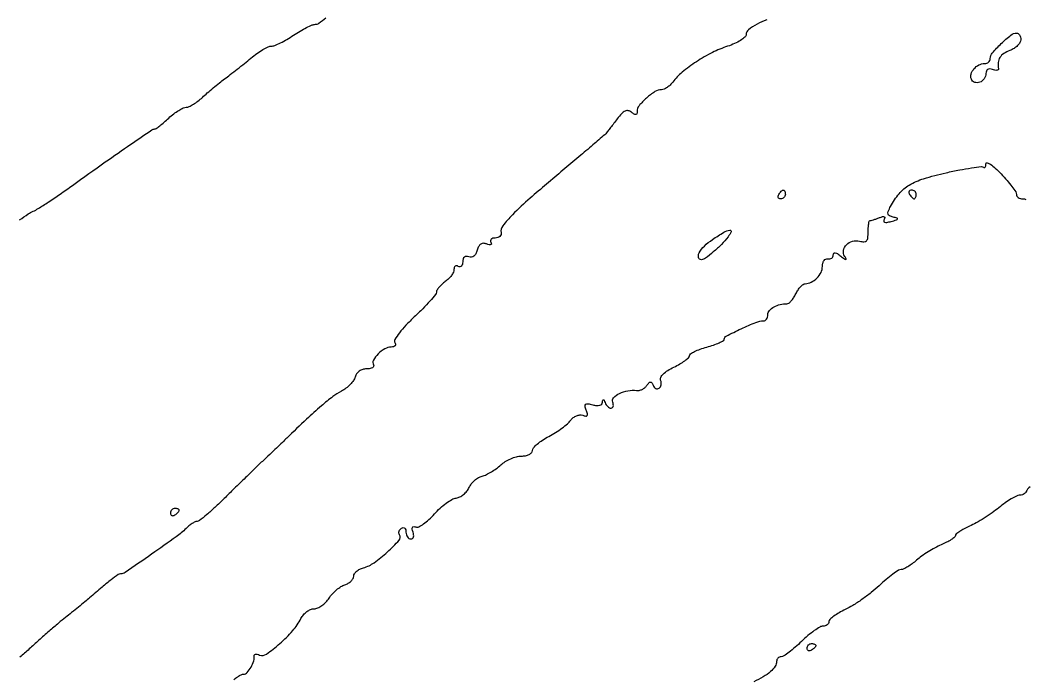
# Model space of a CAD drawing. Extents: x 489 to 2056, y 115 to 2226.
# Drawn here: x 1689.5 to 1920.2, y 320.9 to 472 of the extents above; entities that cross this region are included whole.
import ezdxf

# ---------------------------------------------------------------- set-up
doc = ezdxf.new("R2010")
doc.units = 0

msp = doc.modelspace()

# ---------------------------------------------------------------- linework, layer by layer
for points in [[(1689.388415, 426.133684, -0.007497), (1691.365817, 427.508326, -0.043247), (1692.478878, 428.125162, 0.035622), (1693.646894, 428.7494, 0.004925), (1695.962545, 430.239824, 0.005625), (1698.671747, 432.065521, 0.004738), (1701.5, 434.057904, -0.001791), (1709.042415, 439.438011, -0.003859), (1714.897063, 443.515184, -0.001221), (1719.697544, 446.786319, -0.150037), (1720.393609, 447, 0.158797), (1720.701226, 447.100225, 0.008285), (1721.541502, 447.734375, 0.012428), (1722.524435, 448.542199, 0.008658), (1723.594501, 449.5, -0.022097), (1724.723261, 450.456977, -0.025285), (1725.88402, 451.265625, -0.025607), (1726.924974, 451.843412, -0.114373), (1727.600568, 452, 0.108655), (1728.261302, 452.145299, 0.028046), (1729.230359, 452.660937, 0.027188), (1730.295556, 453.388802, 0.024728), (1731.311291, 454.25, -0.009096), (1732.425578, 455.256267, -0.005272), (1733.798849, 456.426562, -0.005268), (1735.201123, 457.571439, -0.00883), (1736.406269, 458.5, 0.004867), (1737.674558, 459.461289, 0.002324), (1739.286962, 460.720313, 0.002304), (1740.959083, 462.051061, 0.003279), (1742.431538, 463.25, -0.01868), (1743.80903, 464.30277, -0.021882), (1745.192204, 465.192187, -0.021476), (1746.410927, 465.834053, -0.110904), (1747.14988, 466, 0.097049), (1747.906496, 466.148253, 0.017883), (1749.209367, 466.734375, 0.018599), (1750.704635, 467.542916, 0.015989), (1752.214812, 468.5, -0.015456), (1753.721478, 469.457111, -0.018187), (1755.20619, 470.265625, -0.017322), (1756.496084, 470.853528, -0.098569), (1757.231859, 471, 0.154409), (1757.999631, 471.242892, 0.013927), (1759.635293, 472.46236, 0.017055)], [(1860.749641, 472.048719, 0.039651), (1858.517203, 471.042942, 0.037434), (1856.524117, 469.744567, 0.233768), (1856, 468.68481, -0.211253), (1855.728176, 468.070159, -0.041997), (1854.751563, 467.321418, -0.037827), (1853.377532, 466.580522, -0.027293), (1851.75, 465.959849, 0.039794), (1848.280898, 464.536671, 0.027551), (1844.607, 462.413874, 0.027909), (1841.345123, 460.011369, 0.059803), (1839.193296, 457.750525, -0.042743), (1838.597925, 457.080768, -0.041421), (1837.891415, 456.514217, -0.044446), (1837.18411, 456.123884, -0.104234), (1836.596306, 456, 0.142338), (1835.096439, 455.564196, 0.040675), (1833.143258, 454.089043, 0.039908), (1831.473491, 452.342259, 0.172451), (1831, 451.01026, -0.066451), (1830.929162, 450.479602, -0.300739), (1830.706059, 450.283486, -0.181309), (1830.329285, 450.368483, -0.028039), (1829.702865, 450.831637, 0.118827), (1828.977588, 451.18753, 0.164591), (1828.262714, 451.111019, 0.097071), (1827.467569, 450.535623, 0.025662), (1826.452865, 449.329782, -0.000587), (1825.66851, 448.296715, -0.000701), (1824.926779, 447.325001, -0.000603), (1824.299269, 446.507355, -0.004601), (1824, 446.1257, -0.046118), (1823.584489, 445.694064, -0.000653), (1820.85625, 443.344546, -0.001811), (1817.676979, 440.633778, -0.001192), (1814, 437.536583, 0.003826), (1806.478569, 431.13309, 0.019072), (1802.426636, 427.35017, 0.030014), (1800.177072, 424.793415, 0.221243), (1799.822053, 423.25, -0.131362), (1799.797354, 422.774047, -0.127186), (1799.538809, 422.367188, -0.1094), (1799.07707, 422.094309, -0.079121), (1798.48482, 422, 0.063063), (1797.91546, 421.927902, 0.133735), (1797.532272, 421.709615, 0.191592), (1797.392413, 421.386498, 0.146912), (1797.492921, 421.011454, -0.119487), (1797.603391, 420.673268, -0.33539), (1797.477165, 420.476041, -0.147442), (1797.103526, 420.453032, -0.033797), (1796.492283, 420.641335, 0.089794), (1795.748312, 420.782334, 0.15087), (1795.144354, 420.601258, 0.1269), (1794.67794, 420.077529, 0.054892), (1794.341809, 419.199077, -0.058826), (1794.025714, 418.392009, -0.10401), (1793.567911, 417.846367, -0.131429), (1793.010071, 417.60783, -0.127973), (1792.401464, 417.676185, 0.095273), (1791.827804, 417.778463, 0.167609), (1791.379602, 417.617054, 0.151046), (1791.095733, 417.195984, 0.073468), (1791, 416.547972, -0.061057), (1790.927278, 415.954667, -0.130242), (1790.70625, 415.552903, -0.191558), (1790.379215, 415.402804, -0.152499), (1790, 415.5, 0.112783), (1789.619316, 415.629951, 0.184169), (1789.29375, 415.543373, 0.158161), (1789.074884, 415.245015, 0.079964), (1789, 414.779776, -0.112458), (1788.859876, 414.164653, -0.043961), (1788.4125, 413.411186, -0.040678), (1787.765238, 412.650471, -0.040014), (1787, 412, 0.028609), (1786.234478, 411.378765, 0.033574), (1785.5875, 410.704496, 0.035735), (1785.130625, 410.072831, 0.139582), (1785, 409.614033, -0.175161), (1784.795799, 409.049022, -0.00892), (1783.501241, 407.5473, -0.013358), (1781.852667, 405.798838, -0.00921), (1779.897843, 403.904594, 0.016571), (1777.99042, 402.001049, 0.02568), (1776.488665, 400.225065, 0.023213), (1775.458242, 398.732275, 0.285206), (1775.45686, 398.069802, -0.118862), (1775.590358, 397.662822, -0.186646), (1775.486835, 397.314254, -0.15343), (1775.150106, 397.079625, -0.076168), (1774.630446, 397, 0.131915), (1773.148157, 396.602002, 0.065284), (1771.591528, 395.406281, 0.070657), (1770.523025, 393.984034, 0.270527), (1770.549826, 392.91938, -0.237974), (1770.579884, 392.572013, -0.167562), (1770.318786, 392.270068, -0.090152), (1769.751018, 392.065412, -0.041559), (1768.965397, 392, 0.07465), (1768.070631, 391.865662, 0.079971), (1767.277733, 391.475138, 0.083378), (1766.673065, 390.872612, 0.09151), (1766.32215, 390.123901, -0.088221), (1765.945436, 389.306308, -0.040297), (1765.196162, 388.395322, -0.038257), (1764.229566, 387.53816, -0.042837), (1763.177944, 386.873901, 0.043482), (1761.226393, 385.637681, 0.014596), (1758.602902, 383.512889, 0.011015), (1755.197804, 380.453483, 0.004346), (1750.643421, 376.101334, -0.002448), (1749.973142, 375.455931, -0.000402), (1748.670731, 374.216087, -0.000443), (1747.135961, 372.759982, -0.000391), (1745.533535, 371.244755, 0.002544), (1743.64076, 369.439476, 0.001154), (1741.180378, 367.057834, 0.001142), (1738.596733, 364.533789, 0.001566), (1736.284208, 362.25, -0.008194), (1734.192609, 360.238453, -0.011962), (1732.280222, 358.542188, -0.007515), (1730.641008, 357.198557, -0.169495), (1730.072102, 357, 0.111263), (1729.608979, 356.895651, 0.030145), (1728.946593, 356.53077, 0.028949), (1728.225266, 356.014003, 0.026471), (1727.545478, 355.402621, -0.040503), (1725.309793, 353.502511, -0.0042), (1719.667631, 349.516336, -0.001616), (1713.570103, 345.313929, -0.151188), (1712.555628, 345, 0.156996), (1711.964405, 344.80967, 0.008828), (1710.39987, 343.643459, 0.01055), (1708.311394, 341.956978, 0.003916), (1705.44268, 339.5, -0.005572), (1704.333966, 338.556764, -0.002571), (1702.871559, 337.353125, -0.002546), (1701.320915, 336.103265, -0.003532), (1699.917567, 335, 0.010219), (1698.329995, 333.717181, 0.003767), (1696.14196, 331.845633, 0.003732), (1693.782795, 329.76564, 0.004479), (1691.595463, 327.772366, -0.013172), (1689.443802, 325.879005, -0.013121)], [(1738.487373, 320.760033, -0.025818), (1739.39691, 321.40986, -0.026222), (1740.214363, 321.873902, -0.116491), (1740.748251, 322, 0.214766), (1741.562144, 322.366497, 0.050756), (1742.45318, 323.606299, 0.0511), (1743.10485, 325.067039, 0.130798), (1743.170755, 326.214012, -0.249568), (1743.236481, 326.437175, -0.165855), (1743.480036, 326.559826, -0.086751), (1743.900585, 326.544985, -0.039537), (1744.429721, 326.388595, 0.251415), (1746.011027, 326.589243, 0.026009), (1749.053288, 329.003642, 0.031916), (1752.014138, 331.97195, 0.060995), (1753.908553, 334.75, -0.05902), (1754.490403, 335.610506, -0.054226), (1755.272465, 336.339063, -0.057924), (1756.126757, 336.834945, -0.102914), (1756.920174, 337, 0.104574), (1757.743595, 337.17412, 0.049376), (1758.693183, 337.712096, 0.045932), (1759.613684, 338.496786, 0.048297), (1760.358349, 339.424157, -0.040028), (1761.115303, 340.399373, -0.031785), (1762.07546, 341.325166, -0.032743), (1763.082632, 342.072187, -0.066441), (1763.973359, 342.491544, 0.055519), (1764.748404, 342.836038, 0.060422), (1765.404674, 343.334811, 0.06836), (1765.850431, 343.904781, 0.13257), (1766, 344.45898, -0.14676), (1766.165539, 345.010813, -0.069484), (1766.660938, 345.573804, -0.05985), (1767.389381, 346.062459, -0.051541), (1768.25, 346.394604, 0.088856), (1770.68609, 347.549158, 0.030106), (1773.747752, 350.025108, 0.023374), (1776.411499, 352.697154, 0.334355), (1776.527322, 353.955792, -0.111403), (1776.391688, 354.349613, -0.100065), (1776.430402, 354.780171, -0.094616), (1776.638135, 355.181333, -0.087911), (1776.983688, 355.489919, -0.136093), (1777.36964, 355.602176, -0.190788), (1777.701458, 355.475564, -0.140899), (1777.925389, 355.109731, -0.067432), (1778, 354.559017, 0.069284), (1778.082965, 353.963157, 0.085394), (1778.325178, 353.457961, 0.099996), (1778.684852, 353.120176, 0.13957), (1779.106989, 353, 0.168467), (1779.477913, 353.128627, 0.15056), (1779.710297, 353.465171, 0.107309), (1779.75738, 353.977475, 0.06114), (1779.606309, 354.58356, -0.04463), (1779.420854, 355.235349, -0.174147), (1779.485276, 355.642755, -0.260734), (1779.764325, 355.817323, -0.092931), (1780.246672, 355.751109, 0.199279), (1780.916535, 355.79919, 0.035925), (1782.01311, 356.451862, 0.033842), (1783.262537, 357.454713, 0.024905), (1784.507525, 358.720834, -0.025995), (1785.807151, 360.036772, -0.027053), (1787.219842, 361.192217, -0.028039), (1788.543656, 362.050874, -0.096037), (1789.510173, 362.379617, 0.08354), (1790.342678, 362.639937, 0.052796), (1791.198524, 363.194869, 0.051339), (1791.947476, 363.940731, 0.064612), (1792.463526, 364.771515, -0.061596), (1792.983811, 365.620455, -0.045156), (1793.748076, 366.419564, -0.045823), (1794.625491, 367.05374, -0.072216), (1795.483425, 367.406484, 0.050706), (1796.427023, 367.747965, 0.023317), (1797.578549, 368.36986, 0.022811), (1798.739577, 369.142903, 0.029256), (1799.728086, 369.9613, -0.049497), (1800.752386, 370.741774, -0.036328), (1802.020221, 371.401132, -0.037028), (1803.325754, 371.85258, -0.064816), (1804.458187, 372, 0.048094), (1805.430958, 372.093787, 0.068092), (1806.253342, 372.373825, 0.088272), (1806.807459, 372.78662, 0.190879), (1807, 373.272596, -0.182219), (1807.231863, 373.887694, -0.034135), (1808.101563, 374.750792, -0.032557), (1809.314121, 375.669249, -0.024738), (1810.75, 376.517704, 0.019195), (1812.279336, 377.39867, 0.017898), (1813.773664, 378.413986, 0.018211), (1815.03517, 379.411388, 0.056217), (1815.777366, 380.203222, -0.067076), (1816.376635, 380.81547, -0.067485), (1817.115423, 381.245755, -0.073744), (1817.875853, 381.436207, -0.116673), (1818.538706, 381.346773, 0.050105), (1819.216331, 381.161945, 0.295061), (1819.538595, 381.301123, 0.212466), (1819.609024, 381.710016, 0.029577), (1819.34267, 382.549399, -0.038721), (1819.072972, 383.456467, -0.282671), (1819.217501, 383.86587, -0.213343), (1819.697724, 383.99366, -0.023872), (1820.83133, 383.754359, 0.043479), (1821.711814, 383.604237, 0.084796), (1822.419383, 383.666104, 0.127357), (1822.883079, 383.925325, 0.187018), (1823.078947, 384.34362, -0.02843), (1823.13809, 384.814257, -0.407574), (1823.263476, 384.90281, -0.244446), (1823.425768, 384.782323, -0.017291), (1823.662281, 384.25, 0.056357), (1823.92103, 383.771967, 0.057449), (1824.278555, 383.367188, 0.063419), (1824.676006, 383.09184, 0.120376), (1825.051949, 383, 0.184172), (1825.345026, 383.111744, 0.147296), (1825.522909, 383.40202, 0.100273), (1825.548345, 383.84454, 0.056045), (1825.412058, 384.368578, -0.290698), (1825.617923, 385.387314, -0.088567), (1826.949792, 386.356214, -0.069595), (1828.905552, 386.989799, -0.076777), (1830.893521, 387.031692, 0.088946), (1831.495665, 387.058952, 0.058452), (1832.15165, 387.290583, 0.056645), (1832.759356, 387.679569, 0.069004), (1833.219652, 388.173205, -0.028386), (1833.720287, 388.805859, -0.201594), (1834.065612, 388.97129, -0.267403), (1834.361992, 388.819365, -0.047381), (1834.661541, 388.243769, 0.165169), (1835.276823, 387.531597, 0.285964), (1836.031957, 387.551375, 0.212311), (1836.519622, 388.31364, 0.13001), (1836.402806, 389.392687, -0.212439), (1836.437359, 390.053424, -0.079982), (1836.995714, 390.818377, -0.055774), (1838.015649, 391.625123, -0.028687), (1839.44648, 392.407579, 0.019608), (1840.807596, 393.120133, 0.027588), (1841.956154, 393.867143, 0.026677), (1842.800623, 394.557259, 0.211132), (1843, 395.008373, -0.252813), (1843.225291, 395.425462, -0.02959), (1844.175, 395.970661, -0.029758), (1845.46749, 396.520889, -0.019988), (1847, 397, 0.015849), (1848.532832, 397.465322, 0.024249), (1849.825, 397.973826, 0.021142), (1850.801167, 398.464392, 0.272145), (1851, 398.802644, -0.282997), (1851.443923, 399.524155, -0.00789), (1854.87993, 401.191884, -0.013281), (1858.269371, 402.663165, -0.096037), (1860.00686, 403, 0.14281), (1860.385585, 403.110423, 0.099633), (1860.708265, 403.42083, 0.08428), (1860.925664, 403.885008, 0.067564), (1861, 404.432612, -0.183432), (1861.356925, 405.372782, -0.082041), (1862.400535, 406.219162, -0.070937), (1863.845677, 406.789792, -0.073284), (1865.376375, 406.925036, 0.184436), (1865.789903, 407.055948, 0.04206), (1866.334055, 407.56843, 0.038092), (1866.900149, 408.305192, 0.029135), (1867.405908, 409.186995, -0.030764), (1867.91866, 410.074288, -0.037929), (1868.5054, 410.828225, -0.04158), (1869.078896, 411.363065, -0.161513), (1869.529533, 411.526112, 0.107196), (1870.955724, 411.875846, 0.083135), (1872.260253, 412.807045, 0.083935), (1873.180111, 414.102388, 0.11298), (1873.5, 415.5, -0.061879), (1873.592736, 416.24647, -0.093534), (1873.867188, 416.839063, -0.122642), (1874.274423, 417.186609, -0.166466), (1874.75, 417.25, 0.088448), (1875.227165, 417.239998, 0.113958), (1875.632813, 417.403156, 0.124015), (1875.902711, 417.71421, 0.117513), (1876, 418.122445, -0.171149), (1876.129017, 418.488318, -0.265879), (1876.432529, 418.607101, -0.107679), (1876.950766, 418.411309, -0.026443), (1877.691958, 417.872445, 0.007007), (1878.536964, 417.206426, 0.142871), (1878.837287, 417.09006, 0.580965), (1878.920599, 417.210793, 0.023212), (1878.605869, 417.793805, -0.181709), (1878.356779, 419.147849, -0.151088), (1879.033785, 420.456302, -0.132303), (1880.422971, 421.270872, -0.131509), (1882.036768, 421.280134, 0.059121), (1883.034067, 421.141958, 0.212981), (1883.611479, 421.386166, 0.158759), (1883.918837, 422.045711, 0.03031), (1884, 423.383369, -0.015023), (1884.030146, 424.386481, -0.024605), (1884.12285, 425.231365, -0.021736), (1884.253981, 425.87183, -0.344028), (1884.418213, 426, 0.067459), (1884.671534, 426.034334, 0.007698), (1885.226413, 426.196795, 0.009187), (1885.883138, 426.413402, 0.00736), (1886.582257, 426.669939, -0.026165), (1887.309984, 426.906335, -0.156722), (1887.702894, 426.88701, -0.366522), (1887.822924, 426.671466, -0.090003), (1887.662665, 426.263198, 0.146049), (1887.552947, 425.856533, 0.326335), (1887.73818, 425.616576, 0.114805), (1888.287489, 425.586934, 0.023129), (1889.24862, 425.802819, 0.007821), (1890.459973, 426.154875, 0.201717), (1890.716553, 426.36949, 0.473526), (1890.631533, 426.565988, 0.018245), (1889.753679, 426.782176, -0.055594), (1888.891094, 427.064253, -0.228994), (1888.549553, 427.475181, -0.159835), (1888.596514, 428.110638, -0.025166), (1889.138944, 429.259619, -0.053154), (1891.113615, 432.16087, -0.080701), (1893.430512, 434.135966, -0.061703), (1896.700768, 435.602754, -0.019765), (1901.858, 436.968346, -0.007411), (1904.981571, 437.616185, -0.011427), (1907.701814, 438.074259, -0.00594), (1909.981122, 438.377112, -0.230353), (1910.452314, 438.214353, 0.204767), (1910.658364, 438.131707, 0.245652), (1910.839117, 438.231457, 0.108388), (1910.962363, 438.550317, 0.038243), (1911, 439.041672, -0.494204), (1911.285935, 439.260305, -0.080991), (1912.028125, 438.922763, -0.039146), (1913.155001, 438.036003, -0.017411), (1914.5, 436.706019, -0.012442), (1915.840532, 435.212021, -0.016799), (1916.971875, 433.792298, -0.013845), (1917.827275, 432.572441, -0.147011), (1918, 431.99768, 0.144263), (1918.112105, 431.617222, 0.09945), (1918.427273, 431.293069, 0.08378), (1918.898533, 431.074634, 0.066815), (1919.454545, 431, -0.111254), (1920.179451, 430.836681, -0.030148)], [(1921.125534, 364.986224, 0.121334), (1920.166667, 363.75, -0.112701), (1919.951713, 363.462904, -0.061541), (1919.582033, 363.220312, -0.056576), (1919.123944, 363.055803, -0.058001), (1918.644511, 363, 0.119181), (1917.985386, 362.840625, 0.017702), (1916.783288, 362.168399, 0.01909), (1915.396552, 361.252977, 0.015397), (1913.977844, 360.169019, -0.017677), (1912.409073, 358.981692, -0.012436), (1910.566929, 357.754532, -0.01257), (1908.743262, 356.667211, -0.025594), (1907.25, 355.924908, 0.017954), (1906.004967, 355.329535, 0.025926), (1904.954688, 354.708784, 0.024068), (1904.174276, 354.135259, 0.225957), (1904, 353.769309, -0.227184), (1903.825287, 353.404636, -0.024325), (1903.045312, 352.837633, -0.026116), (1901.995037, 352.225463, -0.018064), (1900.75, 351.640263, 0.02327), (1899.330566, 350.954967, 0.014943), (1897.748803, 350.036233, 0.01502), (1896.251098, 349.04182, 0.027093), (1895.09699, 348.126843, -0.020606), (1894.096525, 347.312327, -0.02377), (1893.077624, 346.623357, -0.023778), (1892.170478, 346.128382, -0.112366), (1891.59699, 345.995222, 0.143894), (1890.966869, 345.807062, 0.014097), (1889.647241, 344.896093, 0.016917), (1888.11205, 343.689237, 0.012615), (1886.5, 342.260216, -0.019943), (1884.694466, 340.706319, -0.014546), (1882.573438, 339.121636, -0.014741), (1880.471445, 337.735171, -0.031118), (1878.75, 336.813885, 0.021588), (1877.313757, 336.080075, 0.029966), (1876.101563, 335.293777, 0.030188), (1875.219305, 334.557123, 0.206549), (1875, 334.048892, -0.127533), (1874.896284, 333.648882, -0.100751), (1874.604437, 333.308112, -0.089481), (1874.167866, 333.079012, -0.076343), (1873.653401, 333, 0.134233), (1872.923495, 332.800449, 0.020421), (1871.643739, 331.971875, 0.021627), (1870.181473, 330.840135, 0.01722), (1868.702967, 329.5, -0.013485), (1867.246119, 328.159541, -0.017997), (1865.849448, 327.028125, -0.015356), (1864.644924, 326.178782, -0.146906), (1864.049566, 326, 0.101165), (1863.649043, 325.918124, 0.09842), (1863.30831, 325.685268, 0.09743), (1863.080045, 325.337503, 0.096952), (1863, 324.928571, -0.148339), (1862.655797, 323.793914, -0.063803), (1861.606373, 322.588906, -0.049363), (1859.950686, 321.386221, -0.02825), (1857.75, 320.259775, 0.031972)]]:
    msp.add_lwpolyline(points, format="xyb")
for points in [[(1919, 467.475249, -0.13645), (1918.81835, 466.822013, -0.06206), (1918.265625, 466.119185, -0.054776), (1917.45628, 465.476685, -0.049595), (1916.5, 465, 0.053513), (1915.089084, 464.282868, 0.109332), (1914.223766, 463.400828, 0.114611), (1913.835254, 462.265838, 0.062466), (1913.869583, 460.785988, -0.264411), (1913.783829, 460.564257, -0.146441), (1913.507644, 460.449449, -0.07944), (1913.051368, 460.474753, -0.038133), (1912.488004, 460.642977, 0.077419), (1911.876628, 460.774487, 0.155091), (1911.402834, 460.653314, 0.16481), (1911.104387, 460.288746, 0.090071), (1911, 459.713978, -0.156965), (1910.609616, 458.50108, -0.147012), (1909.575829, 457.705221, -0.179172), (1908.424145, 457.694202, -0.218211), (1907.660904, 458.441287, -0.16333), (1907.611401, 459.602415, -0.106806), (1908.25253, 460.792919, -0.098661), (1909.384192, 461.684532, -0.118201), (1910.7, 462, 0.086047), (1911.196411, 462.086066, 0.09391), (1911.618125, 462.333503, 0.100301), (1911.900183, 462.702246, 0.113749), (1912, 463.135329, -0.179457), (1912.47085, 464.404952, -0.022706), (1914.509222, 466.568255, -0.023037), (1916.737331, 468.536905, -0.171036), (1918.051522, 469, -0.158037), (1918.413279, 468.882729, -0.097143), (1918.721385, 468.552104, -0.079041), (1918.929406, 468.058332, -0.060315)], [(1865, 432, -0.105053), (1864.918938, 431.618444, -0.099167), (1864.688914, 431.29375, -0.09642), (1864.345238, 431.076123, -0.093332), (1863.940983, 431, -0.108972), (1863.586039, 431.078288, -0.182303), (1863.3746, 431.29375, -0.161196), (1863.343488, 431.6179, -0.082592), (1863.5, 432, -0.029505), (1863.768994, 432.382774, -0.035638), (1864.066025, 432.70625, -0.038439), (1864.34829, 432.934461, -0.151918), (1864.559017, 433, -0.210953), (1864.727648, 432.92554, -0.081139), (1864.870461, 432.70625, -0.061769), (1864.967655, 432.382849, -0.042167)], [(1893.5, 432, 0.029505), (1893.768994, 431.617226, 0.035638), (1894.066025, 431.29375, 0.038439), (1894.34829, 431.065539, 0.151918), (1894.559017, 431, 0.210953), (1894.727648, 431.07446, 0.081139), (1894.870461, 431.29375, 0.061769), (1894.967655, 431.617151, 0.042167), (1895, 432, 0.105053), (1894.918938, 432.381556, 0.099167), (1894.688914, 432.70625, 0.09642), (1894.345238, 432.923877, 0.093332), (1893.940983, 433, 0.108972), (1893.586039, 432.921712, 0.182303), (1893.3746, 432.70625, 0.161196), (1893.343488, 432.3821, 0.082592)], [(1851.872445, 422.263662, -0.027702), (1850.335208, 420.525966, -0.021043), (1848.472295, 418.793738, -0.016676), (1846.683422, 417.365881, -0.150101), (1845.75, 417.033269, -0.354043), (1845.092023, 417.5193, -0.19135), (1845.22455, 418.581805, -0.075691), (1846.429641, 420.15618, -0.043839), (1848.28852, 421.655606, -0.012096), (1850.89882, 423.31754, -0.093951), (1852.247004, 423.817953, -0.586176), (1852.553277, 423.438026, -0.071864)], [(1724, 358.940983, 0.108972), (1724.078288, 358.586039, 0.182303), (1724.29375, 358.3746, 0.161196), (1724.6179, 358.343488, 0.082592), (1725, 358.5, 0.029505), (1725.382774, 358.768994, 0.035638), (1725.70625, 359.066025, 0.038439), (1725.934461, 359.34829, 0.151918), (1726, 359.559017, 0.210953), (1725.92554, 359.727648, 0.081139), (1725.70625, 359.870461, 0.061769), (1725.382849, 359.967655, 0.042167), (1725, 360, 0.105053), (1724.618444, 359.918938, 0.099167), (1724.29375, 359.688914, 0.09642), (1724.076123, 359.345238, 0.093332)], [(1872, 328.559017, -0.151918), (1871.934461, 328.34829, -0.038439), (1871.70625, 328.066025, -0.035638), (1871.382774, 327.768994, -0.029505), (1871, 327.5, -0.082592), (1870.6179, 327.343488, -0.161196), (1870.29375, 327.3746, -0.182303), (1870.078288, 327.586039, -0.108972), (1870, 327.940983, -0.093332), (1870.076123, 328.345238, -0.09642), (1870.29375, 328.688914, -0.099167), (1870.618444, 328.918938, -0.105053), (1871, 329, -0.042167), (1871.382849, 328.967655, -0.061769), (1871.70625, 328.870461, -0.081139), (1871.92554, 328.727648, -0.210953)]]:
    msp.add_lwpolyline(points, format="xyb", close=True)

doc.saveas('drawing.dxf')
